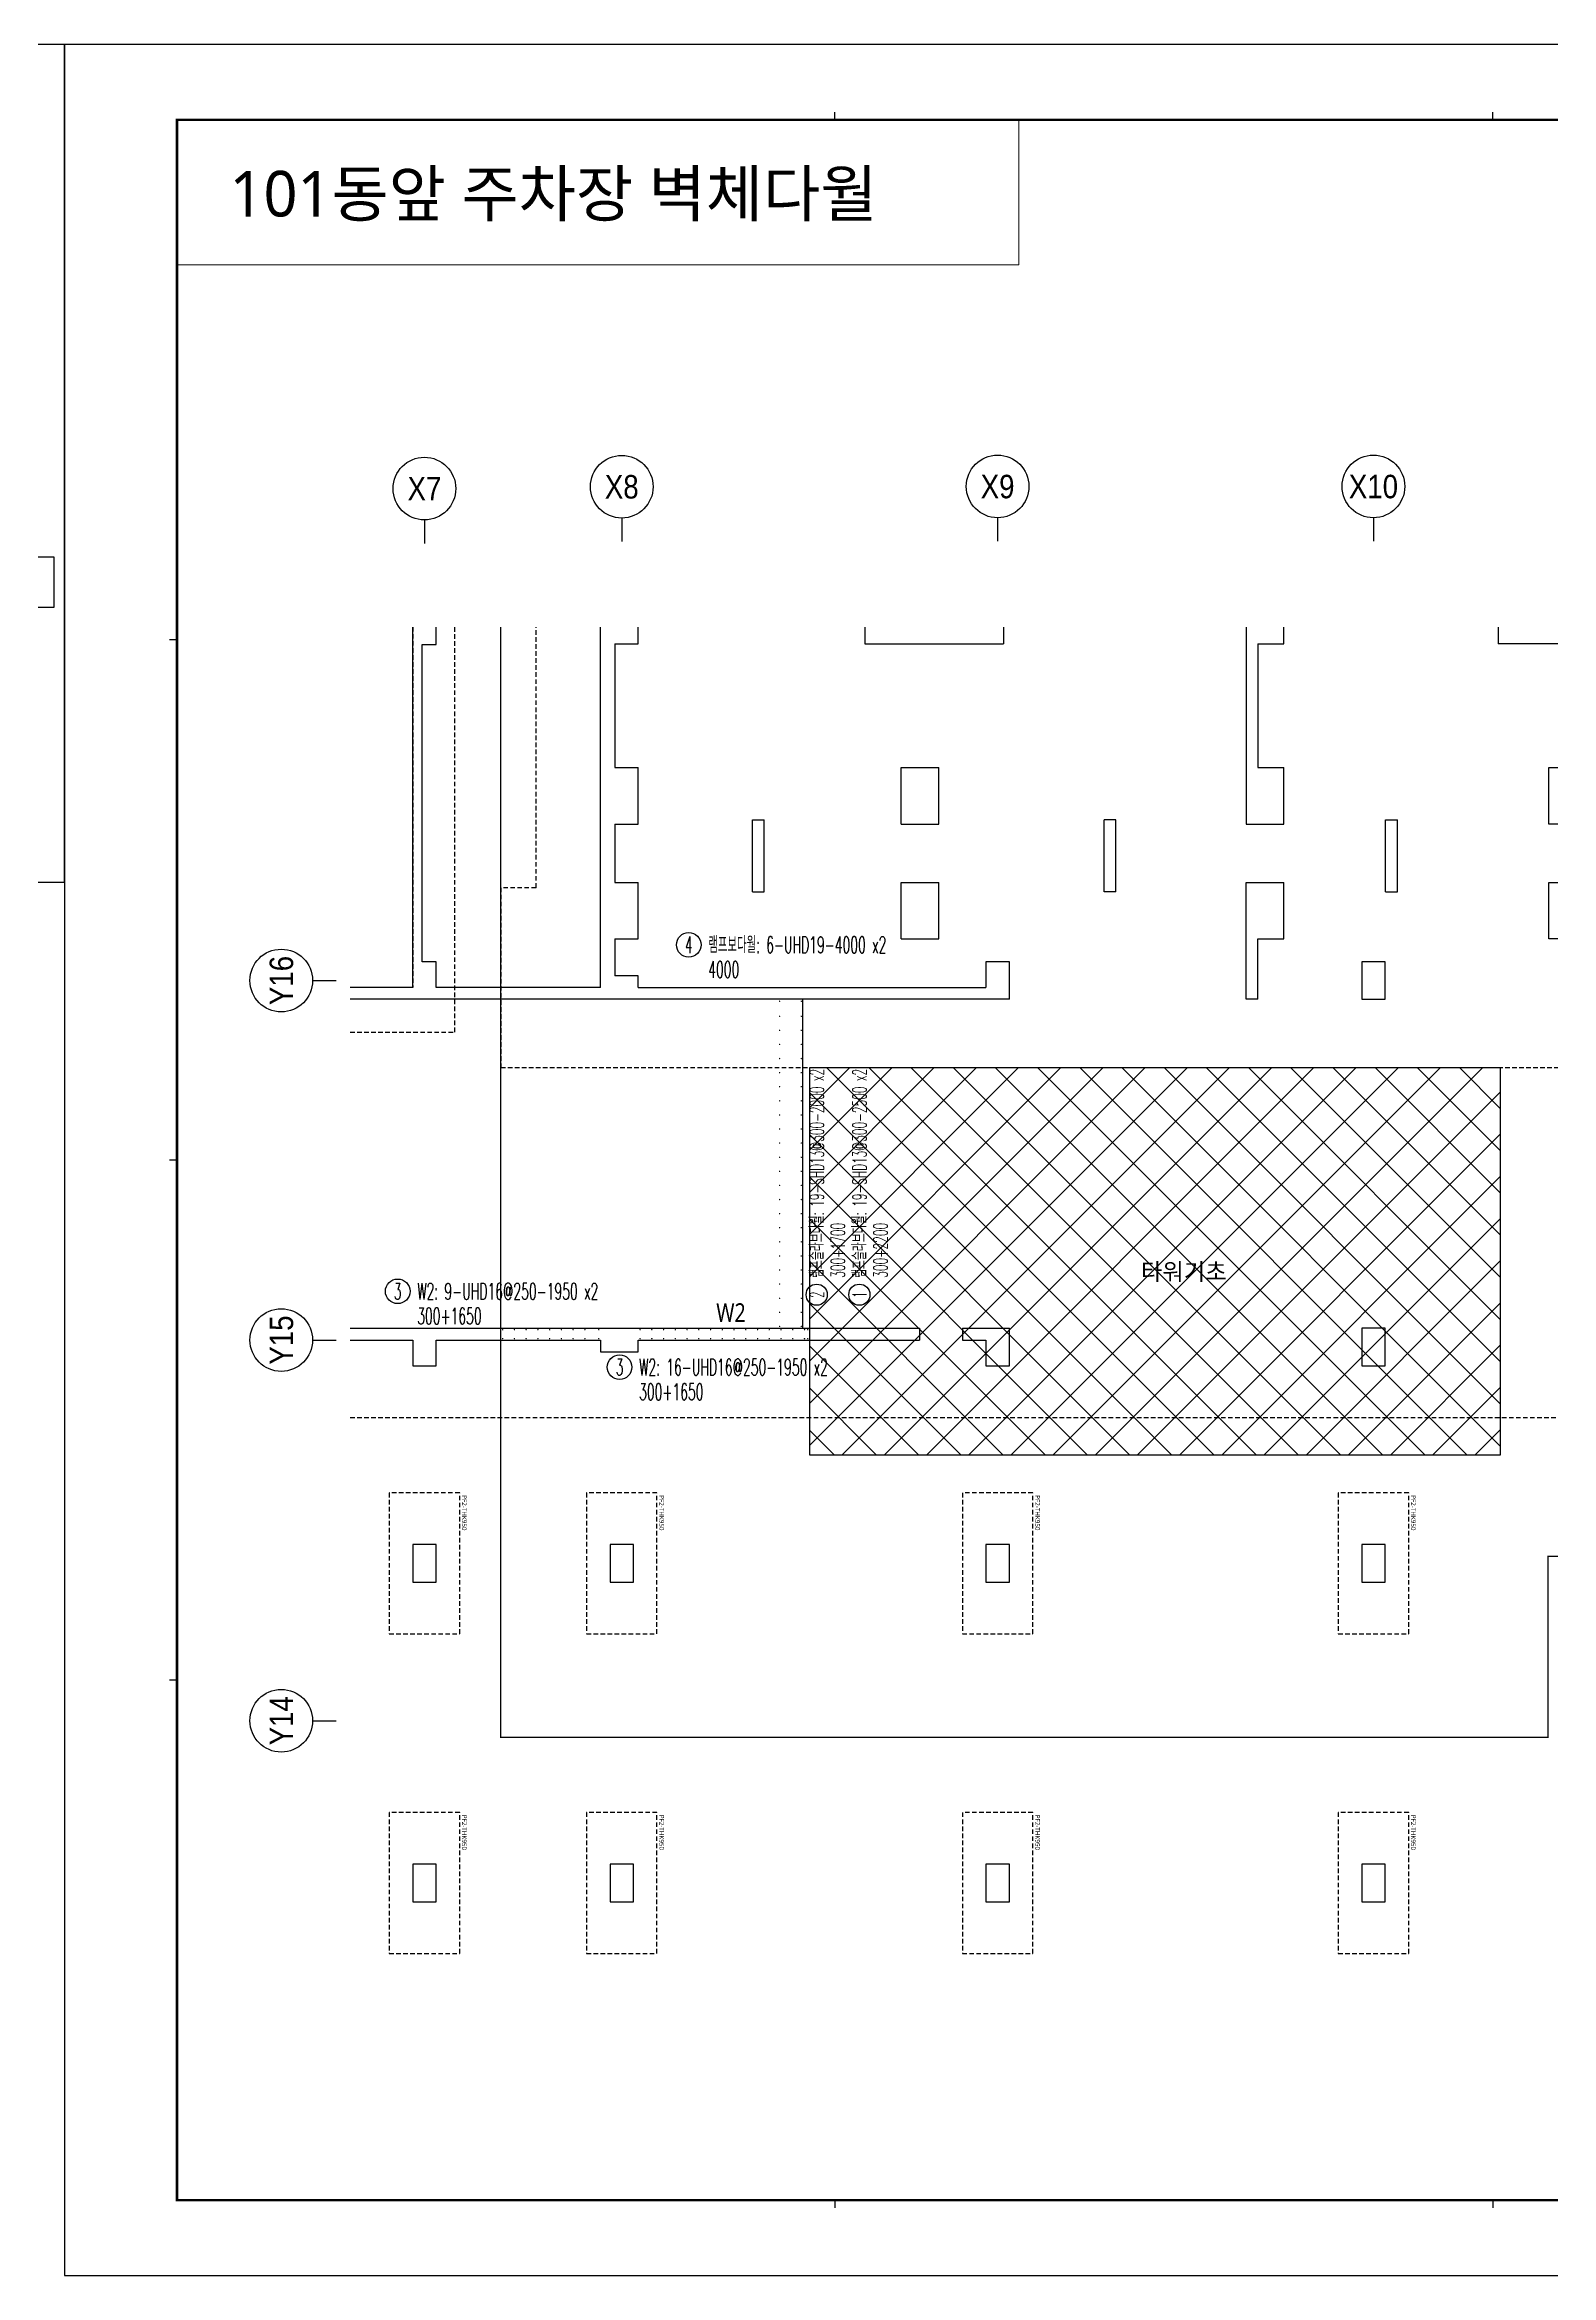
# Model space of a CAD drawing. Header units: millimetres. Extents: x 321717 to 696608, y -514806 to -16026.
# Drawn here: x 403842 to 435915, y -514806 to -467343 of the extents above; entities that cross this region are included whole.
import ezdxf
from ezdxf.enums import TextEntityAlignment as Align

# ---------------------------------------------------------------- set-up
doc = ezdxf.new("R2010")
doc.units = ezdxf.units.MM
doc.header["$LTSCALE"] = 65
doc.linetypes.add('FORM_고양장항A-1BL-S$0$HID', pattern=[2.3, 1.5, -0.8])
doc.linetypes.add('XS-기초$0$HID', pattern=[2.3, 1.5, -0.8])
for name, color, linetype in [('BUB', 7, 'Continuous'), ('CEN-P', 14, 'Continuous'), ('FORM_고양장항A-1BL-S$0$FORM', 7, 'Continuous'), ('FORM_고양장항A-1BL-S$0$FTEXT', 3, 'Continuous'), ('FORM_고양장항A-1BL-S$0$LH마크', 253, 'Continuous'), ('FORM_고양장항A-1BL-S$0$TEXT', 3, 'Continuous'), ('FORM_고양장항A-1BL-S$0$시흥장현 A-9BL(건축폼)$0$FORM TEXT', 7, 'Continuous'), ('NAME-F', 6, 'Continuous'), ('XREBAR', 1, 'Continuous'), ('XS-기초$0$MAT', 3, 'XS-기초$0$HID'), ('XS-기초$0$PILE-P', 4, 'XS-기초$0$HID'), ('XS-기초$0$WALL', 11, 'Continuous'), ('XS-기초$0$기초꺽임', 4, 'XS-기초$0$HID'), ('XS-기초$0$기초연단', 3, 'Continuous'), ('XS-기초$0$하부보강', 7, 'XS-기초$0$HID'), ('XTAG', 7, 'Continuous'), ('기초꺽임', 7, 'Continuous')]:
    doc.layers.add(name, color=color, linetype=linetype)
doc.layers.add('FORM_고양장항A-1BL-S$0$DEFPOINT', color=144, linetype='Continuous', plot=False)
doc.layers.add('XS-기초$0$DEFPOINT', color=144, linetype='Continuous', plot=False)
doc.layers.add('TEXT', color=3, linetype='Continuous', lineweight=9)
doc.layers.add('XTITLE', color=22, linetype='Continuous', lineweight=0)
doc.styles.add('FORM_고양장항A-1BL-S$0$맑은고딕', font='malgun_0.ttf')
doc.styles.add('FORM_고양장항A-1BL-S$0$시흥장현 A-9BL(건축폼)$0$FORM-의정부고산(건축)$0$돋움', font='Dotum.ttf')
doc.styles.add('XRebar', font='Romans.shx', dxfattribs={"bigfont": 'whgtxt.shx'})
doc.styles.add('XS-기초$0$맑은고딕', font='malgun_0.ttf')
doc.styles.add('돋움', font='malgun_0.ttf')
doc.styles.add('돋음', font='Dotum.ttf')
picture_1 = doc.add_image_def('image1.jpg', size_in_pixel=(2126, 2126))

# ---------------------------------------------------------------- blocks, each defined once
blk = doc.blocks.new('FORM_고양장항A-1BL-S')
at = {"layer": 'FORM_고양장항A-1BL-S$0$LH마크'}
h = blk.add_hatch(color=256, dxfattribs=at)
edge = h.paths.add_edge_path()
edge.add_ellipse((777.5, 564.8), major_axis=(0, 19.2), ratio=0.999999, start_angle=220.3161, end_angle=235.7162)
edge.add_ellipse((780.2, 563.8), major_axis=(11.6, 11.6), ratio=1, start_angle=278.372, end_angle=279.7927)
edge.add_ellipse((805.6, 547), major_axis=(0, 14), ratio=0.999999, start_angle=394.9685, end_angle=418.6858, ccw=False)
edge.add_ellipse((802.7, 550.4), major_axis=(0, 9.6), ratio=0.999999, start_angle=354.9364, end_angle=392.3497, ccw=False)
edge.add_ellipse((802.9, 550.8), major_axis=(0, 9.16), ratio=0.999999, start_angle=313.0895, end_angle=355.7979, ccw=False)
edge.add_ellipse((802.3, 550.6), major_axis=(0, 9.76), ratio=0.999999, start_angle=267.1585, end_angle=311.34, ccw=False)
edge.add_ellipse((802.3, 549.7), major_axis=(0, 9.76), ratio=0.999999, start_angle=228.6578, end_angle=272.8393, ccw=False)
edge.add_ellipse((802.9, 549.5), major_axis=(0, 9.16), ratio=0.999999, start_angle=184.2159, end_angle=226.9243, ccw=False)
edge.add_ellipse((802.7, 549.9), major_axis=(0, 9.6), ratio=0.999999, start_angle=147.6519, end_angle=185.0653, ccw=False)
edge.add_ellipse((805.6, 553.3), major_axis=(0, 14), ratio=0.999999, start_angle=121.3304, end_angle=145.0478, ccw=False)
edge.add_ellipse((780.2, 536.5), major_axis=(-11.6, 11.6), ratio=1, start_angle=260.2073, end_angle=261.628)
edge.add_ellipse((777.5, 535.5), major_axis=(0, 19.2), ratio=0.999999, start_angle=-55.6701, end_angle=-40.27)
edge = h.paths.add_edge_path()
edge.add_ellipse((795.7, 557), major_axis=(0.01, 8.99), ratio=0.999999, start_angle=123.2371, end_angle=139.6948, ccw=False)
edge.add_ellipse((788.9, 552.7), major_axis=(-0.701, 0.701), ratio=1, start_angle=70.6407, end_angle=85.406, ccw=False)
edge.add_ellipse((782.6, 549.1), major_axis=(-0.01, 6.3), ratio=0.999999, start_angle=-59.1626, end_angle=-32.4373)
edge.add_ellipse((783.6, 550.6), major_axis=(0, 4.5), ratio=0.999999, start_angle=-32.5934, end_angle=6.8284)
edge.add_ellipse((783.5, 550.2), major_axis=(0, 4.85), ratio=0.999999, start_angle=5.9838, end_angle=45.8059)
edge.add_ellipse((783.5, 550.4), major_axis=(0, 4.7), ratio=0.999999, start_angle=47.0576, end_angle=93.2383)
edge.add_ellipse((783.5, 549.9), major_axis=(0, 4.7), ratio=0.999999, start_angle=86.7617, end_angle=132.9424)
edge.add_ellipse((783.5, 550.1), major_axis=(0, 4.85), ratio=0.999999, start_angle=134.179, end_angle=174.0011)
edge.add_ellipse((783.6, 549.7), major_axis=(0, 4.5), ratio=0.999999, start_angle=173.1716, end_angle=212.5934)
edge.add_ellipse((782.6, 551.2), major_axis=(0.01, 6.3), ratio=0.999999, start_angle=212.4373, end_angle=239.1626)
edge.add_ellipse((788.9, 547.6), major_axis=(0.701, 0.701), ratio=1, start_angle=94.594, end_angle=109.3593, ccw=False)
edge.add_ellipse((795.7, 543.3), major_axis=(0, 8.99), ratio=0.999999, start_angle=400.341, end_angle=416.7988, ccw=False)
h = blk.add_hatch(color=256, dxfattribs=at)
edge = h.paths.add_edge_path()
edge.add_line((768.8, 531.4), (768.8, 542))
edge.add_line((768.8, 542), (765.3, 542))
edge.add_line((765.3, 542), (765.3, 530.9))
edge.add_arc((767.3, 530.9), 2, 180, 270)
edge.add_line((767.3, 528.9), (775.8, 528.9))
edge.add_line((775.8, 528.9), (775.8, 531.4))
edge.add_line((775.8, 531.4), (768.8, 531.4))
h = blk.add_hatch(color=256, dxfattribs=at)
edge = h.paths.add_edge_path()
edge.add_line((777.6, 542), (777.6, 528.9))
edge.add_line((777.6, 528.9), (781.1, 528.9))
edge.add_line((781.1, 528.9), (781.1, 535.1))
edge.add_ellipse((782.7, 536.3), major_axis=(0, 2), ratio=0.999999, start_angle=125.4475, end_angle=176.5602)
edge.add_line((782.6, 534.3), (786.5, 534.3))
edge.add_line((786.5, 534.3), (786.5, 528.9))
edge.add_line((786.5, 528.9), (789.9, 528.9))
edge.add_line((789.9, 528.9), (789.9, 542))
edge.add_line((789.9, 542), (786.5, 542))
edge.add_line((786.5, 542), (786.5, 536.9))
edge.add_line((786.5, 536.9), (781.1, 536.9))
edge.add_line((781.1, 536.9), (781.1, 542))
edge.add_line((781.1, 542), (777.6, 542))
at = {"layer": 'FORM_고양장항A-1BL-S$0$DEFPOINT', "color": 1}
for p, q in [((208.5, 569), (208.5, 572)), ((391, 569), (391, 572)), ((573.5, 569), (573.5, 572)), ((26, 434.5), (29, 434.5)), ((753, 434.5), (756, 434.5)), ((26, 297), (29, 297)), ((753, 297), (756, 297)), ((26, 159.5), (29, 159.5)), ((753, 159.5), (756, 159.5)), ((208.5, 22), (208.5, 25)), ((391, 22), (391, 25)), ((573.5, 22), (573.5, 25))]:
    blk.add_line(p, q, dxfattribs=at)
at = {"layer": 'FORM_고양장항A-1BL-S$0$DEFPOINT', "linetype": 'FORM_고양장항A-1BL-S$0$HID'}
for p, q in [((820, 467), (757, 467)), ((820, 457), (757, 457)), ((820, 447), (757, 447)), ((820, 437), (757, 437)), ((820, 427), (757, 427)), ((820, 417), (757, 417)), ((820, 407), (757, 407)), ((820, 397), (757, 397)), ((820, 387), (757, 387)), ((820, 377), (757, 377)), ((820, 367), (757, 367)), ((820, 357), (757, 357)), ((820, 347), (757, 347)), ((820, 337), (757, 337)), ((820, 327), (757, 327)), ((820, 317), (757, 317)), ((820, 307), (757, 307)), ((820, 297), (757, 297)), ((820, 287), (757, 287)), ((820, 37), (757, 37)), ((820, 32), (757, 32)), ((820, 27), (757, 27))]:
    blk.add_line(p, q, dxfattribs=at)
at = {"layer": 'FORM_고양장항A-1BL-S$0$DEFPOINT'}
blk.add_lwpolyline([(0, 594), (0, 0), (841, 0), (841, 594), (0, 594)], dxfattribs=at)
at = {"layer": 'FORM_고양장항A-1BL-S$0$FORM'}
for p, q in [((820, 517), (757, 517)), ((820, 487), (757, 487)), ((820, 472), (757, 472)), ((820, 462), (757, 462)), ((820, 452), (757, 452)), ((820, 442), (757, 442)), ((820, 432), (757, 432)), ((820, 422), (757, 422)), ((820, 412), (757, 412)), ((820, 402), (757, 402)), ((820, 392), (757, 392)), ((820, 382), (757, 382)), ((820, 372), (757, 372)), ((820, 362), (757, 362)), ((820, 352), (757, 352)), ((820, 342), (757, 342)), ((820, 332), (757, 332)), ((820, 322), (757, 322)), ((820, 312), (757, 312)), ((820, 302), (757, 302)), ((820, 292), (757, 292)), ((820, 282), (757, 282)), ((820, 282), (757, 282)), ((820, 267), (757, 267)), ((820, 257), (757, 257)), ((776, 267), (776, 257)), ((787, 267), (787, 257)), ((798, 267), (798, 257)), ((809, 267), (809, 257)), ((820, 247), (757, 247)), ((776, 247), (776, 237)), ((787, 247), (787, 237)), ((798, 247), (798, 237)), ((809, 247), (809, 237)), ((820, 237), (757, 237)), ((776, 237), (776, 177)), ((776, 219.5), (820, 219.5)), ((820, 207), (776, 207)), ((820, 177), (757, 177)), ((776, 189.5), (820, 189.5)), ((820, 167), (757, 167)), ((776, 167), (776, 137)), ((776, 149.5), (820, 149.5)), ((820, 137), (757, 137)), ((820, 127), (757, 127)), ((820, 127), (757, 127)), ((820, 120), (757, 120)), ((820, 113), (757, 113)), ((780, 120), (780, 106)), ((820, 106), (757, 106)), ((820, 91), (757, 91)), ((820, 76), (757, 76)), ((820, 61), (757, 61)), ((820, 46), (757, 46))]:
    blk.add_line(p, q, dxfattribs=at)
for points in [[(25, 573), (25, 21), (757, 21), (757, 573)], [(26, 572), (26, 22), (756, 22), (756, 572)], [(757, 572), (757, 22), (820, 22), (820, 572)]]:
    blk.add_lwpolyline(points, close=True, dxfattribs=at)
at = {"layer": 'FORM_고양장항A-1BL-S$0$FORM', "const_width": 1}
blk.add_lwpolyline([(25.5, 572.5), (25.5, 21.5), (756.5, 21.5), (756.5, 572.5)], close=True, dxfattribs=at)
blk.add_lwpolyline([(757, 21.5), (820.5, 21.5), (820.5, 572.5), (757, 572.5)], dxfattribs=at)
at = {"layer": 'FORM_고양장항A-1BL-S$0$FORM'}
blk.add_lwpolyline([(757, 21), (821, 21), (821, 573), (757, 573)], dxfattribs=at)
at = {"layer": 'FORM_고양장항A-1BL-S$0$LH마크'}
blk.add_lwpolyline([(768.8, 531.4), (768.8, 542), (765.3, 542), (765.3, 530.9, 0.414214), (767.3, 528.9), (775.8, 528.9), (775.8, 531.4)], format="xyb", close=True, dxfattribs=at)
blk.add_lwpolyline([(782.6, 534.3), (786.5, 534.3), (786.5, 528.9), (789.9, 528.9), (789.9, 542), (786.5, 542), (786.5, 536.9), (781.1, 536.9), (781.1, 542), (777.6, 542), (777.6, 528.9), (781.1, 528.9), (781.1, 535.1)], dxfattribs=at)
for centre, major_axis, ratio, start_param, end_param in [((783.5, 550.2), (0, 4.85), 0.999999, 0.104437, 0.799463), ((783.6, 550.6), (0, 4.5), 0.999999, -0.568862, 0.119178), ((782.6, 549.1), (-0.01, 6.3), 0.999999, -1.032582, -0.566138), ((777.5, 564.8), (0, 19.2), 0.999999, 3.845241, 4.114023), ((780.2, 563.8), (11.6, 11.6), 1, 4.858508, 4.883304), ((805.6, 547), (0, 14), 0.999999, 0.610315, 1.024261), ((802.7, 550.4), (0, 9.6), 0.999999, -0.088377, 0.564608), ((802.9, 550.8), (0, 9.16), 0.999999, -0.818743, -0.073341), ((802.3, 550.6), (0, 9.76), 0.999999, 4.662795, 5.433907), ((783.5, 550.4), (0, 4.7), 0.999999, 0.82131, 1.627315), ((783.5, 549.9), (0, 4.7), 0.999999, 1.514278, 2.320283), ((783.5, 550.1), (0, 4.85), 0.999999, 2.341865, 3.036891), ((783.6, 549.7), (0, 4.5), 0.999999, 3.022415, 3.710455), ((782.6, 551.2), (0.01, 6.3), 0.999999, 3.707731, 4.174175), ((788.9, 552.7), (-0.701, 0.701), 1, 1.232913, 1.490615), ((788.9, 547.6), (0.701, 0.701), 1, 1.650977, 1.908679), ((795.7, 557), (0.01, 8.99), 0.999999, 2.150893, 2.438135), ((795.7, 543.3), (0, 8.99), 0.999999, 0.704083, 0.991325), ((777.5, 535.5), (0, 19.2), 0.999999, -0.971627, -0.702844), ((780.2, 536.5), (-11.6, 11.6), 1, 4.541474, 4.56627), ((805.6, 553.3), (0, 14), 0.999999, 2.117616, 2.531562), ((802.7, 549.9), (0, 9.6), 0.999999, 2.577013, 3.229998), ((802.9, 549.5), (0, 9.16), 0.999999, 3.215175, 3.960577), ((802.3, 549.7), (0, 9.76), 0.999999, 3.990832, 4.761944), ((782.7, 536.3), (0, 2), 0.999999, 2.189471, 3.081556)]:
    blk.add_ellipse(centre, major_axis=major_axis, ratio=ratio, start_param=start_param, end_param=end_param, dxfattribs=at)
at = {"layer": 'FORM_고양장항A-1BL-S$0$FTEXT', "style": 'FORM_고양장항A-1BL-S$0$맑은고딕'}
for s, height, p in [('설계명', 2.5, (759, 514)), ('PROJECT TITLE', 2.5, (787, 514)), ('주기', 2.5, (759, 484)), ('NOTE', 2.5, (787, 484)), ('설계사무소명', 2, (778, 234)), ('DRAWING OFFICE NAME', 2, (778, 231)), ('ARCHITECT NAME', 2, (778, 213.5)), ('건축사명', 2, (778, 216.5)), ('설계사무소명', 2, (778, 204)), ('DRAWING OFFICE NAME', 2, (778, 201)), ('ARCHITECT NAME', 2, (778, 183.5)), ('건축사명', 2, (778, 186.5)), ('설계사무소명', 2, (778, 164)), ('DRAWING OFFICE NAME', 2, (778, 161)), ('기술사명', 2, (778, 146.5)), ('ENGINEER NAME', 2, (778, 143.5)), ('축  척', 2.5, (759, 124)), ('SCALE', 2.5, (787, 124)), ('1 /', 3, (795, 116.5)), ('1 /', 3, (795, 109.5)), ('일  자', 2.5, (759, 103)), ('DATE', 2.5, (787, 103)), ('설계번호', 2.5, (759, 88)), ('PROJECT NO.', 2.5, (787, 88)), ('도면화일명', 2.5, (759, 73)), ('DWG. FILE NAME', 2.5, (787, 73)), ('도면번호', 2.5, (759, 58)), ('SHEET NO.', 2.5, (787, 58)), ('도면명', 2.5, (759, 43)), ('SUBJECT TITLE', 2.5, (787, 43))]:
    blk.add_text(s, height=height, dxfattribs=at).set_placement(p, align=Align.MIDDLE_LEFT)
for s, height, p in [('DESCRIPTION OF REVISION', 2.5, (788.5, 272)), ('설   계   변   경', 2.5, (788.5, 277)), ('일  자', 2.5, (766.5, 262)), ('설계', 2.5, (781.5, 262)), ('검토', 2.5, (792.5, 262)), ('심사', 2.5, (803.5, 262)), ('승인', 2.5, (814.5, 262)), ('DESIGN', 2.5, (766, 204.5)), ('설 계', 2.5, (766, 209.5)), ('김   현   호', 2.5, (798.5, 210)), ('김  상  민', 2.5, (798.5, 180)), ('DESIGN', 2.5, (766, 146)), ('구 조', 2.5, (766, 156)), ('설 계', 2.5, (766, 151)), ('김  대  호', 2.5, (798.5, 140)), ('A1', 3, (768.5, 116.5)), ('A3', 3, (768.5, 109.5)), ('2022. 02.', 3, (788.5, 96))]:
    blk.add_text(s, height=height, dxfattribs=at).set_placement(p, align=Align.MIDDLE_CENTER)
at = {"layer": 'FORM_고양장항A-1BL-S$0$TEXT', "color": 6, "style": 'FORM_고양장항A-1BL-S$0$맑은고딕'}
for s, p in [('고양장항지구 A-1BL', (788.5, 504)), ('공동주택 건설공사', (788.5, 496))]:
    blk.add_text(s, height=4, dxfattribs=at).set_placement(p, align=Align.MIDDLE_CENTER)
at = {"layer": 'FORM_고양장항A-1BL-S$0$시흥장현 A-9BL(건축폼)$0$FORM TEXT', "color": 3, "style": 'FORM_고양장항A-1BL-S$0$시흥장현 A-9BL(건축폼)$0$FORM-의정부고산(건축)$0$돋움'}
for s, p in [('(주)디에이그룹 엔지니어링', (796.6, 225.9)), ('종합건축사사무소', (796.6, 222.4)), ('(주)에스아이그룹', (796.6, 195.9)), ('건축사사무소', (796.6, 192.4)), ('안전기술사사무소', (796.6, 152.4)), ('(주)한울구조', (796.6, 155.9))]:
    blk.add_text(s, height=2.25, dxfattribs=at).set_placement(p, align=Align.MIDDLE_CENTER)
for s, p in [('책임설계자 (02-531-0400)', (767.9, 172.3)), ('본부장 : 문정주 (내선 0442)', (767.9, 168.8)), ('책임설계자 (02-2252-2735)', (767.9, 132.3)), ('상무 : 이근호 (내선 307)', (767.9, 128.8))]:
    blk.add_text(s, height=2.25, dxfattribs=at).set_placement(p)
at = {"color": 7, "true_color": 0xffffff}
image = blk.add_image(picture_1, insert=(797.4, 194.7), size_in_units=(36, 36), dxfattribs=at)
image.dxf.flags = 7
blk = doc.blocks.new('dhs_sheet2e')
at = {"color": 7}
for p, q in [((20500.6, 57331.7), (20500.6, 57531.5)), ((38004.8, 57331.7), (38004.8, 57531.5)), ((2996.4, 43498.2), (2796.7, 43498.2)), ((2996.4, 29664.7), (2796.7, 29664.7)), ((2996.4, 15831.2), (2796.7, 15831.2)), ((20500.6, 1997.6), (20500.6, 1797.9)), ((38004.8, 1997.6), (38004.8, 1797.9))]:
    blk.add_line(p, q, dxfattribs=at)
blk.add_lwpolyline([(84000, 0), (84000, 59329.4), (0, 59329.4), (0, 0)], close=True, dxfattribs=at)
at = {"color": 30, "const_width": 64.9}
blk.add_lwpolyline([(81003.6, 57331.7), (2996.4, 57331.7), (2996.4, 1997.6), (81003.6, 1997.6)], close=True, dxfattribs=at)
blk = doc.blocks.new('zdfhdthasthw')
at = {"color": 255, "xscale": 0.25, "yscale": 0.25, "zscale": 0.25}
blk.add_blockref('dhs_sheet2e', (0, 0), dxfattribs=at)
blk = doc.blocks.new('XS-기초$0$PF2')
at = {"layer": 'XS-기초$0$MAT', "linetype": 'XS-기초$0$HID'}
blk.add_lwpolyline([(-1500, -750), (1500, -750), (1500, 750), (-1500, 750)], close=True, dxfattribs=at)
at = {"layer": 'XS-기초$0$DEFPOINT', "color": 1, "style": 'XS-기초$0$맑은고딕'}
blk.add_text('PF2-THK950', height=100, dxfattribs=at).set_placement((-1450, 850), align=Align.MIDDLE_LEFT)
blk = doc.blocks.new('BUB')
at = {"layer": 'BUB'}
blk.add_line((0, 1500), (0, 0), dxfattribs=at)
blk.add_circle((0, 3500), 2000, dxfattribs=at)
blk = doc.blocks.new('asdraa')
at = {"layer": 'XS-기초$0$하부보강'}
h = blk.add_hatch(dxfattribs=at)
h.set_pattern_fill('ANSI37', color=8, scale=200)
h.set_pattern_definition([(45, (-443615.26, 352544.86), (-449.0128, 449.0128), []), (135, (-443615.26, 352544.86), (-449.0128, -449.0128), [])])
h.paths.add_polyline_path([(-1014, 6000), (-15714, 6000), (-15714, 14250), (-1014, 14250)])
at = {"layer": 'NAME-F'}
blk.add_lwpolyline([(-1014, 6000), (-15714, 6000), (-15714, 14250), (-1014, 14250)], close=True, dxfattribs=at)
at = {"layer": 'XS-기초$0$WALL', "color": 5}
for p, q in [((-24164, 15950), (-24164, 23621)), ((-23664, 23250), (-23664, 23621)), ((-20164, 15950), (-20164, 23621)), ((-19864, 23265), (-19364, 23265)), ((-19864, 23265), (-19864, 20630)), ((-19364, 23265), (-19364, 23621)), ((-14539, 23621), (-14539, 23265)), ((-14539, 23265), (-11589, 23265)), ((-11589, 23621), (-11589, 23265)), ((-6424, 23621), (-6424, 19430)), ((-6174, 23265), (-5624, 23265)), ((-6174, 23265), (-6174, 20630)), ((-5624, 23265), (-5624, 23621)), ((-1059, 23621), (-1059, 23265)), ((1891, 23265), (-1059, 23265)), ((-23964, 16500), (-23964, 23250)), ((-23964, 23250), (-23664, 23250)), ((-19864, 20630), (-19364, 20630)), ((-19364, 19430), (-19364, 20630)), ((-13764, 20630), (-12964, 20630)), ((-13764, 19430), (-13764, 20630)), ((-12964, 19430), (-12964, 20630)), ((-6174, 20630), (-5624, 20630)), ((-5624, 19430), (-5624, 20630)), ((16, 19430), (16, 20630)), ((16, 20630), (816, 20630)), ((-16934, 17985), (-16934, 19520)), ((-16934, 19520), (-16684, 19520)), ((-16684, 17985), (-16684, 19520)), ((-9444, 17985), (-9444, 19520)), ((-9194, 19520), (-9444, 19520)), ((-9194, 17985), (-9194, 19520)), ((-3454, 17985), (-3454, 19520)), ((-3454, 19520), (-3204, 19520)), ((-3204, 17985), (-3204, 19520)), ((-19864, 19430), (-19364, 19430)), ((-19864, 19430), (-19864, 18185)), ((-13764, 19430), (-12964, 19430)), ((-6424, 19430), (-5624, 19430)), ((816, 19430), (16, 19430)), ((-19864, 18185), (-19364, 18185)), ((-19364, 16985), (-19364, 18185)), ((-13764, 18185), (-12964, 18185)), ((-13764, 16985), (-13764, 18185)), ((-12964, 16985), (-12964, 18185)), ((-6424, 18185), (-5624, 18185)), ((-6424, 15700), (-6424, 18185)), ((-5624, 16985), (-5624, 18185)), ((16, 16985), (16, 18185)), ((16, 18185), (816, 18185)), ((-16934, 17985), (-16684, 17985)), ((-9194, 17985), (-9444, 17985)), ((-3454, 17985), (-3204, 17985)), ((-19864, 16985), (-19364, 16985)), ((-19864, 16985), (-19864, 16200)), ((-13764, 16985), (-12964, 16985)), ((-6174, 16985), (-5624, 16985)), ((-6174, 15700), (-6174, 16985)), ((816, 16985), (16, 16985)), ((-23664, 16500), (-23964, 16500)), ((-23664, 15950), (-23664, 16500)), ((-19364, 16200), (-19864, 16200)), ((-19364, 15950), (-19364, 16200)), ((-11464, 16500), (-11964, 16500)), ((-11964, 16500), (-11964, 15950)), ((-11464, 15700), (-11464, 16500)), ((-3464, 16500), (-3964, 16500)), ((-3964, 16500), (-3964, 15700)), ((-3464, 15700), (-3464, 16500)), ((-24164, 15950), (-25496, 15950)), ((-11464, 15700), (-25496, 15700)), ((-20164, 15950), (-23664, 15950)), ((-19364, 15950), (-11964, 15950)), ((-6174, 15700), (-6424, 15700)), ((-3964, 15700), (-3464, 15700)), ((-25496, 8700), (-13374, 8700)), ((-13374, 8700), (-13374, 8450)), ((-12464, 8700), (-11464, 8700)), ((-12464, 8700), (-12464, 8450)), ((-11464, 7900), (-11464, 8700)), ((-3464, 8700), (-3964, 8700)), ((-3964, 8700), (-3964, 7900)), ((-3464, 7900), (-3464, 8700)), ((-25496, 8450), (-24164, 8450)), ((-24164, 8450), (-24164, 7900)), ((-23664, 8450), (-20164, 8450)), ((-23664, 7900), (-23664, 8450)), ((-20164, 8450), (-20164, 8200)), ((-20164, 8200), (-19364, 8200)), ((-19364, 8450), (-13374, 8450)), ((-19364, 8200), (-19364, 8450)), ((-12464, 8450), (-11964, 8450)), ((-11964, 8450), (-11964, 7900)), ((-24164, 7900), (-23664, 7900)), ((-11964, 7900), (-11464, 7900)), ((-3964, 7900), (-3464, 7900)), ((-23664, 4100), (-24164, 4100)), ((-24164, 4100), (-24164, 3300)), ((-23664, 3300), (-23664, 4100)), ((-19464, 4100), (-19964, 4100)), ((-19964, 4100), (-19964, 3300)), ((-19464, 3300), (-19464, 4100)), ((-11464, 4100), (-11964, 4100)), ((-11964, 4100), (-11964, 3300)), ((-11464, 3300), (-11464, 4100)), ((-3464, 4100), (-3964, 4100)), ((-3964, 4100), (-3964, 3300)), ((-3464, 3300), (-3464, 4100)), ((-24164, 3300), (-23664, 3300)), ((-19964, 3300), (-19464, 3300)), ((-11964, 3300), (-11464, 3300)), ((-3964, 3300), (-3464, 3300)), ((-23664, -2700), (-24164, -2700)), ((-24164, -2700), (-24164, -3500)), ((-23664, -3500), (-23664, -2700)), ((-19464, -2700), (-19964, -2700)), ((-19964, -2700), (-19964, -3500)), ((-19464, -3500), (-19464, -2700)), ((-11464, -2700), (-11964, -2700)), ((-11964, -2700), (-11964, -3500)), ((-11464, -3500), (-11464, -2700)), ((-3464, -2700), (-3964, -2700)), ((-3964, -2700), (-3964, -3500)), ((-3464, -3500), (-3464, -2700)), ((-24164, -3500), (-23664, -3500)), ((-19964, -3500), (-19464, -3500)), ((-11964, -3500), (-11464, -3500)), ((-3964, -3500), (-3464, -3500))]:
    blk.add_line(p, q, dxfattribs=at)
at = {"layer": 'XS-기초$0$기초꺽임'}
for points in [[(-25496, 15000), (-23264, 15000), (-23264, 23621)], [(-24164, 23621), (-24164, 15950), (-25496, 15950)]]:
    blk.add_lwpolyline(points, dxfattribs=at)
at = {"layer": 'XS-기초$0$기초연단', "linetype": 'XS-기초$0$HID'}
for p, q in [((-21539, 18075), (-21539, 23621)), ((-22289, 18075), (-22289, 14250)), ((-21539, 18075), (-22289, 18075)), ((-22289, 14250), (8866, 14250)), ((-25496, 6800), (10986, 6800))]:
    blk.add_line(p, q, dxfattribs=at)
at = {"layer": '기초꺽임', "color": 1, "const_width": 30}
blk.add_lwpolyline([(-22289, 23621), (-22289, 0), (0, 0), (0, 3850), (24336, 3850), (24336, 23621)], dxfattribs=at)
at = {"layer": 'BUB', "xscale": 0.3333333333333333, "yscale": 0.3333333333333333, "zscale": 0.3333333333333333}
for p in [(-23914, 25400), (-19714, 25440), (-11714, 25446), (-3714, 25446)]:
    blk.add_blockref('BUB', p, dxfattribs=at)
at = {"layer": 'BUB', "xscale": 0.3333333333333333, "yscale": 0.3333333333333333, "zscale": 0.3333333333333333, "rotation": 90}
for p in [(-25795, 16100), (-25795, 8450), (-25795, 350)]:
    blk.add_blockref('BUB', p, dxfattribs=at)
at = {"layer": 'XS-기초$0$PILE-P', "rotation": 270}
for p in [(-23914, 3700), (-19714, 3700), (-11714, 3700), (-3714, 3700), (-23914, -3100), (-19714, -3100), (-11714, -3100), (-3714, -3100)]:
    blk.add_blockref('XS-기초$0$PF2', p, dxfattribs=at)
at = {"layer": 'TEXT', "style": '돋음', "width": 0.9}
for s, p in [('X7', (-23914, 26565)), ('X8', (-19714, 26605)), ('X9', (-11714, 26610)), ('X10', (-3714, 26610))]:
    blk.add_text(s, height=500, dxfattribs=at).set_placement(p, align=Align.MIDDLE_CENTER)
for s, p in [('Y16', (-26959, 16100)), ('Y15', (-26959, 8450)), ('Y14', (-26959, 350))]:
    blk.add_text(s, height=500, rotation=90, dxfattribs=at).set_placement(p, align=Align.MIDDLE_CENTER)
at = {"layer": 'XTITLE', "color": 2, "style": '돋움'}
blk.add_text('타워기초', height=364.1, dxfattribs=at).set_placement((-8665, 9906, 2), align=Align.MIDDLE_LEFT)
blk = doc.blocks.new('*U41', base_point=(411095, -479615))
at = {"layer": 'XTAG', "color": 0, "linetype": 'Continuous', "ltscale": 6.95293e-310}
blk.add_circle((411358, -479615), 262, dxfattribs=at)
at = {"layer": 'XTAG', "color": 0, "linetype": 'Continuous', "ltscale": 6.95293e-310, "style": 'XRebar', "width": 0.5}
blk.add_text('3', height=350, dxfattribs=at).set_placement((411358, -479615), align=Align.MIDDLE_CENTER)
at = {"layer": 'XTAG', "color": 0, "linetype": 'Continuous', "ltscale": 6.95293e-310, "style": 'XRebar', "width": 0.55}
for s, p in [('W2: 9-UHD16@250-1950 x2', (411774, -479615)), ('300+1650', (411774, -480140))]:
    blk.add_text(s, height=350, dxfattribs=at).set_placement(p, align=Align.MIDDLE_LEFT)
blk = doc.blocks.new('*U42', base_point=(415819, -481228))
at = {"layer": 'XTAG', "color": 0, "linetype": 'Continuous', "ltscale": 6.95293e-310}
blk.add_circle((416081, -481228), 262, dxfattribs=at)
at = {"layer": 'XTAG', "color": 0, "linetype": 'Continuous', "ltscale": 6.95293e-310, "style": 'XRebar', "width": 0.5}
blk.add_text('3', height=350, dxfattribs=at).set_placement((416081, -481228), align=Align.MIDDLE_CENTER)
at = {"layer": 'XTAG', "color": 0, "linetype": 'Continuous', "ltscale": 6.95293e-310, "style": 'XRebar', "width": 0.55}
for s, p in [('W2: 16-UHD16@250-1950 x2', (416497, -481228)), ('300+1650', (416497, -481753))]:
    blk.add_text(s, height=350, dxfattribs=at).set_placement(p, align=Align.MIDDLE_LEFT)
blk = doc.blocks.new('*U47', base_point=(420277, -479912))
at = {"layer": 'XTAG', "color": 0, "linetype": 'Continuous', "ltscale": 1.06101e-314}
blk.add_circle((420277, -479687), 225, dxfattribs=at)
at = {"layer": 'XTAG', "color": 0, "linetype": 'Continuous', "ltscale": 1.06101e-314, "style": 'XRebar', "width": 0.55}
for s, p in [('램프슬라브다월: 19-SHD13@300-2000 x2', (420277, -479330)), ('300+1700', (420727, -479330))]:
    blk.add_text(s, height=300, rotation=90, dxfattribs=at).set_placement(p, align=Align.MIDDLE_LEFT)
at = {"layer": 'XTAG', "color": 0, "linetype": 'Continuous', "ltscale": 1.06101e-314, "style": 'XRebar', "width": 0.5}
blk.add_text('2', height=300, rotation=90, dxfattribs=at).set_placement((420277, -479687), align=Align.MIDDLE_CENTER)
blk = doc.blocks.new('*U48', base_point=(421185, -479912))
at = {"layer": 'XTAG', "color": 0, "linetype": 'Continuous', "ltscale": 1.06101e-314}
blk.add_circle((421185, -479687), 225, dxfattribs=at)
at = {"layer": 'XTAG', "color": 0, "linetype": 'Continuous', "ltscale": 1.06101e-314, "style": 'XRebar', "width": 0.55}
for s, p in [('램프슬라브다월: 19-SHD13@300-2500 x2', (421185, -479330)), ('300+2200', (421635, -479330))]:
    blk.add_text(s, height=300, rotation=90, dxfattribs=at).set_placement(p, align=Align.MIDDLE_LEFT)
at = {"layer": 'XTAG', "color": 0, "linetype": 'Continuous', "ltscale": 1.06101e-314, "style": 'XRebar', "width": 0.5}
blk.add_text('1', height=300, rotation=90, dxfattribs=at).set_placement((421185, -479687), align=Align.MIDDLE_CENTER)
blk = doc.blocks.new('*U49', base_point=(417291, -472242))
at = {"layer": 'XTAG', "color": 0, "linetype": 'Continuous', "ltscale": 1.06101e-314}
blk.add_circle((417553, -472242), 262, dxfattribs=at)
at = {"layer": 'XTAG', "color": 0, "linetype": 'Continuous', "ltscale": 1.06101e-314, "style": 'XRebar', "width": 0.5}
blk.add_text('4', height=350, dxfattribs=at).set_placement((417553, -472242), align=Align.MIDDLE_CENTER)
at = {"layer": 'XTAG', "color": 0, "linetype": 'Continuous', "ltscale": 1.06101e-314, "style": 'XRebar', "width": 0.55}
for s, p in [('램프보다월: 6-UHD19-4000 x2', (417969, -472242)), ('4000', (417969, -472767))]:
    blk.add_text(s, height=350, dxfattribs=at).set_placement(p, align=Align.MIDDLE_LEFT)

msp = doc.modelspace()

# ---------------------------------------------------------------- linework, layer by layer
at = {"layer": 'CEN-P'}
msp.add_lwpolyline([(419977.3, -487655.8), (419977.3, -494655.8)], dxfattribs=at)
at = {"layer": 'XREBAR', "color": 11, "linetype": 'Continuous', "ltscale": 6.3e-322, "const_width": 15}
for points in [[(419478.7, -487695.8, -1), (419493.7, -487695.8, -1), (419478.7, -487695.8)], [(419939.8, -487695.8, -1), (419954.8, -487695.8, -1), (419939.8, -487695.8)], [(419478.7, -488015.8, -1), (419493.7, -488015.8, -1), (419478.7, -488015.8)], [(419478.7, -488315.8, -1), (419493.7, -488315.8, -1), (419478.7, -488315.8)], [(419939.8, -488015.8, -1), (419954.8, -488015.8, -1), (419939.8, -488015.8)], [(419939.8, -488315.8, -1), (419954.8, -488315.8, -1), (419939.8, -488315.8)], [(419478.7, -488615.8, -1), (419493.7, -488615.8, -1), (419478.7, -488615.8)], [(419939.8, -488615.8, -1), (419954.8, -488615.8, -1), (419939.8, -488615.8)], [(419478.7, -488915.8, -1), (419493.7, -488915.8, -1), (419478.7, -488915.8)], [(419478.7, -489215.8, -1), (419493.7, -489215.8, -1), (419478.7, -489215.8)], [(419939.8, -488915.8, -1), (419954.8, -488915.8, -1), (419939.8, -488915.8)], [(419939.8, -489215.8, -1), (419954.8, -489215.8, -1), (419939.8, -489215.8)], [(419478.7, -489515.8, -1), (419493.7, -489515.8, -1), (419478.7, -489515.8)], [(419478.7, -489815.8, -1), (419493.7, -489815.8, -1), (419478.7, -489815.8)], [(419939.8, -489515.8, -1), (419954.8, -489515.8, -1), (419939.8, -489515.8)], [(419939.8, -489815.8, -1), (419954.8, -489815.8, -1), (419939.8, -489815.8)], [(419478.7, -490115.8, -1), (419493.7, -490115.8, -1), (419478.7, -490115.8)], [(419939.8, -490115.8, -1), (419954.8, -490115.8, -1), (419939.8, -490115.8)], [(419478.7, -490415.8, -1), (419493.7, -490415.8, -1), (419478.7, -490415.8)], [(419478.7, -490715.8, -1), (419493.7, -490715.8, -1), (419478.7, -490715.8)], [(419939.8, -490415.8, -1), (419954.8, -490415.8, -1), (419939.8, -490415.8)], [(419939.8, -490715.8, -1), (419954.8, -490715.8, -1), (419939.8, -490715.8)], [(419478.7, -491015.8, -1), (419493.7, -491015.8, -1), (419478.7, -491015.8)], [(419939.8, -491015.8, -1), (419954.8, -491015.8, -1), (419939.8, -491015.8)], [(419478.7, -491315.8, -1), (419493.7, -491315.8, -1), (419478.7, -491315.8)], [(419478.7, -491615.8, -1), (419493.7, -491615.8, -1), (419478.7, -491615.8)], [(419939.8, -491315.8, -1), (419954.8, -491315.8, -1), (419939.8, -491315.8)], [(419939.8, -491615.8, -1), (419954.8, -491615.8, -1), (419939.8, -491615.8)], [(419478.7, -491915.8, -1), (419493.7, -491915.8, -1), (419478.7, -491915.8)], [(419939.8, -491915.8, -1), (419954.8, -491915.8, -1), (419939.8, -491915.8)], [(419478.7, -492215.8, -1), (419493.7, -492215.8, -1), (419478.7, -492215.8)], [(419478.7, -492515.8, -1), (419493.7, -492515.8, -1), (419478.7, -492515.8)], [(419939.8, -492215.8, -1), (419954.8, -492215.8, -1), (419939.8, -492215.8)], [(419939.8, -492515.8, -1), (419954.8, -492515.8, -1), (419939.8, -492515.8)], [(419478.7, -492815.8, -1), (419493.7, -492815.8, -1), (419478.7, -492815.8)], [(419478.7, -493115.8, -1), (419493.7, -493115.8, -1), (419478.7, -493115.8)], [(419939.8, -492815.8, -1), (419954.8, -492815.8, -1), (419939.8, -492815.8)], [(419939.8, -493115.8, -1), (419954.8, -493115.8, -1), (419939.8, -493115.8)], [(419478.7, -493415.8, -1), (419493.7, -493415.8, -1), (419478.7, -493415.8)], [(419939.8, -493415.8, -1), (419954.8, -493415.8, -1), (419939.8, -493415.8)], [(419478.7, -493715.8, -1), (419493.7, -493715.8, -1), (419478.7, -493715.8)], [(419478.7, -494015.8, -1), (419493.7, -494015.8, -1), (419478.7, -494015.8)], [(419939.8, -493715.8, -1), (419954.8, -493715.8, -1), (419939.8, -493715.8)], [(419939.8, -494015.8, -1), (419954.8, -494015.8, -1), (419939.8, -494015.8)], [(419478.7, -494315.8, -1), (419493.7, -494315.8, -1), (419478.7, -494315.8)], [(419939.8, -494315.8, -1), (419954.8, -494315.8, -1), (419939.8, -494315.8)], [(419478.7, -494615.8, -1), (419493.7, -494615.8, -1), (419478.7, -494615.8)], [(419939.8, -494615.8, -1), (419954.8, -494615.8, -1), (419939.8, -494615.8)]]:
    msp.add_lwpolyline(points, format="xyb", dxfattribs=at)
at = {"layer": 'XREBAR', "color": 171, "linetype": 'Continuous', "ltscale": 6.3e-322, "const_width": 15}
for points in [[(413584.8, -494685.8, -1), (413599.8, -494685.8, -1), (413584.8, -494685.8)], [(413584.8, -494875.8, -1), (413599.8, -494875.8, -1), (413584.8, -494875.8)], [(413834.8, -494685.8, -1), (413849.8, -494685.8, -1), (413834.8, -494685.8)], [(413834.8, -494875.8, -1), (413849.8, -494875.8, -1), (413834.8, -494875.8)], [(414084.8, -494685.8, -1), (414099.8, -494685.8, -1), (414084.8, -494685.8)], [(414084.8, -494875.8, -1), (414099.8, -494875.8, -1), (414084.8, -494875.8)], [(414334.8, -494685.8, -1), (414349.8, -494685.8, -1), (414334.8, -494685.8)], [(414334.8, -494875.8, -1), (414349.8, -494875.8, -1), (414334.8, -494875.8)], [(414584.8, -494685.8, -1), (414599.8, -494685.8, -1), (414584.8, -494685.8)], [(414584.8, -494875.8, -1), (414599.8, -494875.8, -1), (414584.8, -494875.8)], [(414834.8, -494685.8, -1), (414849.8, -494685.8, -1), (414834.8, -494685.8)], [(414834.8, -494875.8, -1), (414849.8, -494875.8, -1), (414834.8, -494875.8)], [(415084.8, -494685.8, -1), (415099.8, -494685.8, -1), (415084.8, -494685.8)], [(415084.8, -494875.8, -1), (415099.8, -494875.8, -1), (415084.8, -494875.8)], [(415334.8, -494685.8, -1), (415349.8, -494685.8, -1), (415334.8, -494685.8)], [(415334.8, -494875.8, -1), (415349.8, -494875.8, -1), (415334.8, -494875.8)], [(415629.8, -494685.8, -1), (415644.8, -494685.8, -1), (415629.8, -494685.8)], [(415629.8, -494875.8, -1), (415644.8, -494875.8, -1), (415629.8, -494875.8)], [(416509.8, -494685.8, -1), (416524.8, -494685.8, -1), (416509.8, -494685.8)], [(416509.8, -494875.8, -1), (416524.8, -494875.8, -1), (416509.8, -494875.8)], [(416759.8, -494685.8, -1), (416774.8, -494685.8, -1), (416759.8, -494685.8)], [(416759.8, -494875.8, -1), (416774.8, -494875.8, -1), (416759.8, -494875.8)], [(417009.8, -494685.8, -1), (417024.8, -494685.8, -1), (417009.8, -494685.8)], [(417009.8, -494875.8, -1), (417024.8, -494875.8, -1), (417009.8, -494875.8)], [(417259.8, -494685.8, -1), (417274.8, -494685.8, -1), (417259.8, -494685.8)], [(417259.8, -494875.8, -1), (417274.8, -494875.8, -1), (417259.8, -494875.8)], [(417509.8, -494685.8, -1), (417524.8, -494685.8, -1), (417509.8, -494685.8)], [(417509.8, -494875.8, -1), (417524.8, -494875.8, -1), (417509.8, -494875.8)], [(417759.8, -494685.8, -1), (417774.8, -494685.8, -1), (417759.8, -494685.8)], [(417759.8, -494875.8, -1), (417774.8, -494875.8, -1), (417759.8, -494875.8)], [(418009.8, -494685.8, -1), (418024.8, -494685.8, -1), (418009.8, -494685.8)], [(418009.8, -494875.8, -1), (418024.8, -494875.8, -1), (418009.8, -494875.8)], [(418259.8, -494685.8, -1), (418274.8, -494685.8, -1), (418259.8, -494685.8)], [(418259.8, -494875.8, -1), (418274.8, -494875.8, -1), (418259.8, -494875.8)], [(418509.8, -494685.8, -1), (418524.8, -494685.8, -1), (418509.8, -494685.8)], [(418509.8, -494875.8, -1), (418524.8, -494875.8, -1), (418509.8, -494875.8)], [(418759.8, -494685.8, -1), (418774.8, -494685.8, -1), (418759.8, -494685.8)], [(418759.8, -494875.8, -1), (418774.8, -494875.8, -1), (418759.8, -494875.8)], [(419009.8, -494685.8, -1), (419024.8, -494685.8, -1), (419009.8, -494685.8)], [(419009.8, -494875.8, -1), (419024.8, -494875.8, -1), (419009.8, -494875.8)], [(419259.8, -494685.8, -1), (419274.8, -494685.8, -1), (419259.8, -494685.8)], [(419259.8, -494875.8, -1), (419274.8, -494875.8, -1), (419259.8, -494875.8)], [(419509.8, -494685.8, -1), (419524.8, -494685.8, -1), (419509.8, -494685.8)], [(419509.8, -494875.8, -1), (419524.8, -494875.8, -1), (419509.8, -494875.8)], [(419759.8, -494685.8, -1), (419774.8, -494685.8, -1), (419759.8, -494685.8)], [(419759.8, -494875.8, -1), (419774.8, -494875.8, -1), (419759.8, -494875.8)], [(420009.8, -494685.8, -1), (420024.8, -494685.8, -1), (420009.8, -494685.8)], [(420009.8, -494875.8, -1), (420024.8, -494875.8, -1), (420009.8, -494875.8)], [(420079.8, -494685.8, -1), (420094.8, -494685.8, -1), (420079.8, -494685.8)], [(420079.8, -494875.8, -1), (420094.8, -494875.8, -1), (420079.8, -494875.8)]]:
    msp.add_lwpolyline(points, format="xyb", dxfattribs=at)
at = {"layer": 'XTITLE', "color": 3, "ltscale": 2}
msp.add_lwpolyline([(406660.8, -468941.1), (424575.7, -468941.1), (424575.7, -472031.9), (406660.8, -472031.9)], close=True, dxfattribs=at)

# ---------------------------------------------------------------- block references
for name, p, xscale, yscale, zscale in [('FORM_고양장항A-1BL-S', (379033.6, -485163), 30, 30, 30), ('zdfhdthasthw', (404263.6, -514806.5), 3.199999993837976, 3.199999993837976, 3.199999993837976)]:
    msp.add_blockref(name, p, dxfattribs=dict(xscale=xscale, yscale=yscale, zscale=zscale))
at = {"layer": 'NAME-F'}
msp.add_blockref('asdraa', (435841.3, -503355.8), dxfattribs=at)
at = {"layer": 'XTAG', "color": 31, "linetype": 'Continuous', "ltscale": 1.08128e-311}
msp.add_blockref('*U49', (417290.9, -486496.4), dxfattribs=at)
at = {"layer": 'XTAG', "color": 11, "linetype": 'Continuous', "ltscale": 1.08128e-311}
for name, p in [('*U47', (420277.3, -494165.8)), ('*U48', (421185.5, -494165.8))]:
    msp.add_blockref(name, p, dxfattribs=at)
at = {"layer": 'XTAG', "color": 171, "linetype": 'Continuous', "ltscale": 1.08128e-311}
for name, p in [('*U41', (411095.4, -493868.7)), ('*U42', (415818.9, -495482.3))]:
    msp.add_blockref(name, p, dxfattribs=at)

# ---------------------------------------------------------------- texts
at = {"layer": 'XTITLE', "color": 2, "style": '돋움'}
msp.add_text('101동앞 주차장 벽체다월', height=970.844, dxfattribs=at).set_placement((407778.7, -470514.9), align=Align.MIDDLE_LEFT)
at = {"layer": 'XTITLE', "color": 2, "style": '돋움', "width": 0.8}
msp.add_text('W2', height=400, dxfattribs=at).set_placement((418139.3, -494322.4), align=Align.MIDDLE_LEFT)

doc.saveas('drawing.dxf')
